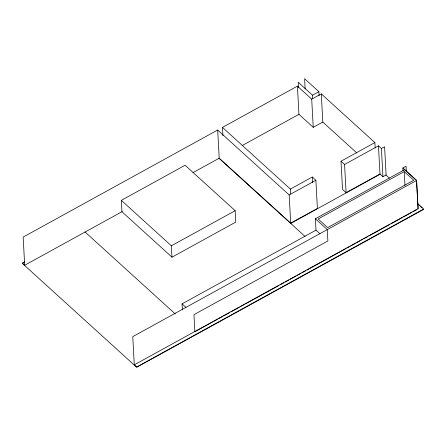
<?xml version="1.0" encoding="UTF-8"?>
<svg xmlns="http://www.w3.org/2000/svg" width="446" height="446" viewBox="0 0 446 446"><rect width="100%" height="100%" fill="white"/><g stroke="black" fill="none" stroke-linecap="round" stroke-linejoin="round"><path stroke-width="0.67" d="M290.641 193.893L290.379 189.082L312.3 177.017L315.874 180.262L317.401 208.449L290.697 223.145L289.17 194.958L217.687 130.02L23.159 237.077L24.681 265.264L122.254 211.566M222.916 135.64L222.47 127.389L297.415 86.145L311.709 99.135L313.237 127.322L322.804 122.053L321.276 93.872L311.709 99.135M121.329 200.349L185.112 165.249L235.148 210.702L235.767 222.091L171.983 257.191L121.948 211.733L121.329 200.349L171.37 245.802L171.983 257.191M312.702 98.65L312.518 95.215L318.896 91.703L304.596 78.719L305.153 89.027M24.742 261.757L22.3 263.095L24.681 265.264M24.134 262.382L22.317 263.38L136.688 367.281L423.7 209.336M192.99 172.635L219.215 158.207L217.687 130.02M242.273 145.513L298.937 114.332L297.415 86.145M171.37 245.802L235.148 210.702M346.102 192.655L344.574 164.468L378.464 145.82L379.986 174.007L346.102 192.655L342.528 189.405L341 161.223L374.885 142.575L321.276 93.872M289.17 194.958L315.874 180.262M382.936 176.683L381.408 148.496L384.597 146.74L386.125 174.927L382.936 176.683L379.986 174.007M290.714 223.429L380.154 174.208M403 170.729L402.855 167.975L406.044 166.224L406.339 171.721M319.96 233.76L315.997 230.158L315.378 218.769L404.639 169.647L416.531 180.452L418.075 208.918M404.238 171.61L318.165 218.975L327.671 227.611L413.743 180.245L404.238 171.61L404.985 185.413M182.392 310.02L182.057 303.865L315.997 230.158M402.855 167.975L416.586 180.452L132.763 336.646L134.291 364.834L136.671 366.997L423.683 209.051L417.64 203.56M134.291 364.834L418.114 208.639L416.586 180.452M212.558 322.018L194.874 331.752L193.949 314.67L327.888 240.957L327.269 229.573L315.378 218.769M213.779 321.349L217.436 319.336M218.657 318.661L222.314 316.649M223.535 315.98L229.634 312.624M230.855 311.949L239.39 307.255M240.611 306.58L244.269 304.568M245.49 303.899L279.029 285.44M280.25 284.765L283.907 282.753M285.128 282.084L288.785 280.066M290.006 279.397L296.105 276.041M297.326 275.372L300.983 273.359M302.204 272.684L305.861 270.672M307.082 270.003L345.499 248.857M346.72 248.188L350.383 246.17M351.599 245.501L355.261 243.488M356.477 242.814L360.139 240.801M361.36 240.132L362.576 239.457M363.797 238.788L367.454 236.776M368.675 236.101L390.021 224.36M391.242 223.686L402.22 217.648M403.435 216.973L411.976 212.274M413.191 211.605L416.854 209.592M378.464 145.82L381.408 148.496M312.518 95.215L298.218 82.226L298.519 87.728M385.762 174.871L389.358 178.138M417.573 203.766L419.106 205.16M420.126 206.085L422.167 207.942M322.804 122.053L356.828 152.961M298.937 114.332L313.237 127.322M341 161.223L344.574 164.468M222.47 127.389L290.379 189.082M219.215 158.207L290.697 223.145M218.897 158.191L305.103 236.503M182.057 303.865L186.021 307.467M84.957 231.903L175.284 313.956M374.885 142.575L375.186 148.072M318.896 91.703L319.119 95.829M312.3 177.017L312.596 182.514"/></g></svg>
